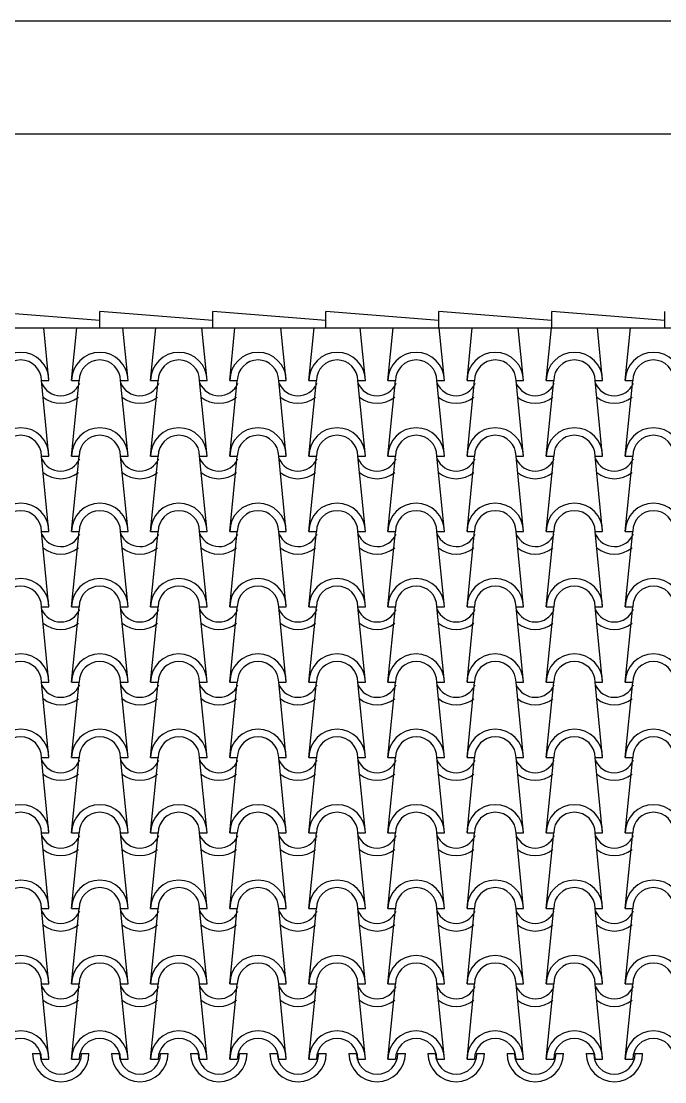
# Model space of a CAD drawing. Extents: x 3.3 to 78.4, y -0.4 to 40.7.
# Drawn here: x 64.922 to 66.631, y 37.384 to 40.198 of the extents above; entities that cross this region are included whole.
import ezdxf

# ---------------------------------------------------------------- set-up
doc = ezdxf.new("R2010")
doc.units = 0
doc.header["$MEASUREMENT"] = 0
for name, color, linetype in [('1', 1, 'CONTINUOUS'), ('2', 2, 'CONTINUOUS'), ('3', 3, 'CONTINUOUS'), ('A-DIM', 1, 'CONTINUOUS'), ('ALVENARIA', 7, 'CONTINUOUS'), ('COTAS', 1, 'CONTINUOUS')]:
    doc.layers.add(name, color=color, linetype=linetype)

msp = doc.modelspace()

# ---------------------------------------------------------------- linework, layer by layer
at = {"layer": '1'}
for p, q in [((65.131, 39.3839), (65.131, 39.4274)), ((65.431, 39.3839), (65.431, 39.4274)), ((65.731, 39.3839), (65.731, 39.4274)), ((66.031, 39.3839), (66.031, 39.4274)), ((66.331, 39.3839), (66.331, 39.4274)), ((66.631, 39.3839), (66.631, 39.4274)), ((64.231, 39.3839), (69.031, 39.3839))]:
    msp.add_line(p, q, dxfattribs=at)
at = {"layer": '2', "linetype": 'Continuous'}
for p, q in [((64.9959, 39.244), (64.9819, 39.3839)), ((65.0559, 39.244), (65.0698, 39.3839)), ((65.2059, 39.244), (65.1919, 39.3839)), ((65.2659, 39.244), (65.2798, 39.3839)), ((65.4159, 39.244), (65.4019, 39.3839)), ((65.4759, 39.244), (65.4898, 39.3839)), ((65.6259, 39.244), (65.6119, 39.3839)), ((65.6859, 39.244), (65.6998, 39.3839)), ((65.8359, 39.244), (65.8219, 39.3839)), ((65.8959, 39.244), (65.9098, 39.3839)), ((66.0459, 39.244), (66.0319, 39.3839)), ((66.1059, 39.244), (66.1198, 39.3839)), ((66.2559, 39.244), (66.2419, 39.3839)), ((66.3159, 39.244), (66.3298, 39.3839)), ((66.4659, 39.244), (66.4519, 39.3839)), ((66.5259, 39.244), (66.5398, 39.3839)), ((64.9759, 39.244), (64.9959, 39.244)), ((64.9959, 39.044), (64.9759, 39.244)), ((65.0559, 39.244), (65.0759, 39.244)), ((65.0559, 39.044), (65.0759, 39.244)), ((65.1859, 39.244), (65.2059, 39.244)), ((65.2059, 39.044), (65.1859, 39.244)), ((65.2659, 39.244), (65.2859, 39.244)), ((65.2659, 39.044), (65.2859, 39.244)), ((65.3959, 39.244), (65.4159, 39.244)), ((65.4159, 39.044), (65.3959, 39.244)), ((65.4759, 39.244), (65.4959, 39.244)), ((65.4759, 39.044), (65.4959, 39.244)), ((65.6059, 39.244), (65.6259, 39.244)), ((65.6259, 39.044), (65.6059, 39.244)), ((65.6859, 39.244), (65.7059, 39.244)), ((65.6859, 39.044), (65.7059, 39.244)), ((65.8159, 39.244), (65.8359, 39.244)), ((65.8359, 39.044), (65.8159, 39.244)), ((65.8959, 39.244), (65.9159, 39.244)), ((65.8959, 39.044), (65.9159, 39.244)), ((66.0259, 39.244), (66.0459, 39.244)), ((66.0459, 39.044), (66.0259, 39.244)), ((66.1059, 39.244), (66.1259, 39.244)), ((66.1059, 39.044), (66.1259, 39.244)), ((66.2359, 39.244), (66.2559, 39.244)), ((66.2559, 39.044), (66.2359, 39.244)), ((66.3159, 39.244), (66.3359, 39.244)), ((66.3159, 39.044), (66.3359, 39.244)), ((66.4459, 39.244), (66.4659, 39.244)), ((66.4659, 39.044), (66.4459, 39.244)), ((66.5259, 39.244), (66.5459, 39.244)), ((66.5259, 39.044), (66.5459, 39.244)), ((64.9759, 39.044), (64.9959, 39.044)), ((64.9959, 38.844), (64.9759, 39.044)), ((65.0559, 39.044), (65.0759, 39.044)), ((65.0559, 38.844), (65.0759, 39.044)), ((65.1859, 39.044), (65.2059, 39.044)), ((65.2059, 38.844), (65.1859, 39.044)), ((65.2659, 39.044), (65.2859, 39.044)), ((65.2659, 38.844), (65.2859, 39.044)), ((65.3959, 39.044), (65.4159, 39.044)), ((65.4159, 38.844), (65.3959, 39.044)), ((65.4759, 39.044), (65.4959, 39.044)), ((65.4759, 38.844), (65.4959, 39.044)), ((65.6059, 39.044), (65.6259, 39.044)), ((65.6259, 38.844), (65.6059, 39.044)), ((65.6859, 39.044), (65.7059, 39.044)), ((65.6859, 38.844), (65.7059, 39.044)), ((65.8159, 39.044), (65.8359, 39.044)), ((65.8359, 38.844), (65.8159, 39.044)), ((65.8959, 39.044), (65.9159, 39.044)), ((65.8959, 38.844), (65.9159, 39.044)), ((66.0259, 39.044), (66.0459, 39.044)), ((66.0459, 38.844), (66.0259, 39.044)), ((66.1059, 39.044), (66.1259, 39.044)), ((66.1059, 38.844), (66.1259, 39.044)), ((66.2359, 39.044), (66.2559, 39.044)), ((66.2559, 38.844), (66.2359, 39.044)), ((66.3159, 39.044), (66.3359, 39.044)), ((66.3159, 38.844), (66.3359, 39.044)), ((66.4459, 39.044), (66.4659, 39.044)), ((66.4659, 38.844), (66.4459, 39.044)), ((66.5259, 39.044), (66.5459, 39.044)), ((66.5259, 38.844), (66.5459, 39.044)), ((64.9759, 38.844), (64.9959, 38.844)), ((64.9959, 38.644), (64.9759, 38.844)), ((65.0559, 38.844), (65.0759, 38.844)), ((65.0559, 38.644), (65.0759, 38.844)), ((65.1859, 38.844), (65.2059, 38.844)), ((65.2059, 38.644), (65.1859, 38.844)), ((65.2659, 38.844), (65.2859, 38.844)), ((65.2659, 38.644), (65.2859, 38.844)), ((65.3959, 38.844), (65.4159, 38.844)), ((65.4159, 38.644), (65.3959, 38.844)), ((65.4759, 38.844), (65.4959, 38.844)), ((65.4759, 38.644), (65.4959, 38.844)), ((65.6059, 38.844), (65.6259, 38.844)), ((65.6259, 38.644), (65.6059, 38.844)), ((65.6859, 38.844), (65.7059, 38.844)), ((65.6859, 38.644), (65.7059, 38.844)), ((65.8159, 38.844), (65.8359, 38.844)), ((65.8359, 38.644), (65.8159, 38.844)), ((65.8959, 38.844), (65.9159, 38.844)), ((65.8959, 38.644), (65.9159, 38.844)), ((66.0259, 38.844), (66.0459, 38.844)), ((66.0459, 38.644), (66.0259, 38.844)), ((66.1059, 38.844), (66.1259, 38.844)), ((66.1059, 38.644), (66.1259, 38.844)), ((66.2359, 38.844), (66.2559, 38.844)), ((66.2559, 38.644), (66.2359, 38.844)), ((66.3159, 38.844), (66.3359, 38.844)), ((66.3159, 38.644), (66.3359, 38.844)), ((66.4459, 38.844), (66.4659, 38.844)), ((66.4659, 38.644), (66.4459, 38.844)), ((66.5259, 38.844), (66.5459, 38.844)), ((66.5259, 38.644), (66.5459, 38.844)), ((64.9759, 38.644), (64.9959, 38.644)), ((64.9959, 38.444), (64.9759, 38.644)), ((65.0559, 38.644), (65.0759, 38.644)), ((65.0559, 38.444), (65.0759, 38.644)), ((65.1859, 38.644), (65.2059, 38.644)), ((65.2059, 38.444), (65.1859, 38.644)), ((65.2659, 38.644), (65.2859, 38.644)), ((65.2659, 38.444), (65.2859, 38.644)), ((65.3959, 38.644), (65.4159, 38.644)), ((65.4159, 38.444), (65.3959, 38.644)), ((65.4759, 38.644), (65.4959, 38.644)), ((65.4759, 38.444), (65.4959, 38.644)), ((65.6059, 38.644), (65.6259, 38.644)), ((65.6259, 38.444), (65.6059, 38.644)), ((65.6859, 38.644), (65.7059, 38.644)), ((65.6859, 38.444), (65.7059, 38.644)), ((65.8159, 38.644), (65.8359, 38.644)), ((65.8359, 38.444), (65.8159, 38.644)), ((65.8959, 38.644), (65.9159, 38.644)), ((65.8959, 38.444), (65.9159, 38.644)), ((66.0259, 38.644), (66.0459, 38.644)), ((66.0459, 38.444), (66.0259, 38.644)), ((66.1059, 38.644), (66.1259, 38.644)), ((66.1059, 38.444), (66.1259, 38.644)), ((66.2359, 38.644), (66.2559, 38.644)), ((66.2559, 38.444), (66.2359, 38.644)), ((66.3159, 38.644), (66.3359, 38.644)), ((66.3159, 38.444), (66.3359, 38.644)), ((66.4459, 38.644), (66.4659, 38.644)), ((66.4659, 38.444), (66.4459, 38.644)), ((66.5259, 38.644), (66.5459, 38.644)), ((66.5259, 38.444), (66.5459, 38.644)), ((64.9959, 38.244), (64.9759, 38.444)), ((64.9759, 38.444), (64.9959, 38.444)), ((65.0559, 38.244), (65.0759, 38.444)), ((65.0559, 38.444), (65.0759, 38.444)), ((65.2059, 38.244), (65.1859, 38.444)), ((65.1859, 38.444), (65.2059, 38.444)), ((65.2659, 38.244), (65.2859, 38.444)), ((65.2659, 38.444), (65.2859, 38.444)), ((65.4159, 38.244), (65.3959, 38.444)), ((65.3959, 38.444), (65.4159, 38.444)), ((65.4759, 38.244), (65.4959, 38.444)), ((65.4759, 38.444), (65.4959, 38.444)), ((65.6259, 38.244), (65.6059, 38.444)), ((65.6059, 38.444), (65.6259, 38.444)), ((65.6859, 38.244), (65.7059, 38.444)), ((65.6859, 38.444), (65.7059, 38.444)), ((65.8359, 38.244), (65.8159, 38.444)), ((65.8159, 38.444), (65.8359, 38.444)), ((65.8959, 38.244), (65.9159, 38.444)), ((65.8959, 38.444), (65.9159, 38.444)), ((66.0459, 38.244), (66.0259, 38.444)), ((66.0259, 38.444), (66.0459, 38.444)), ((66.1059, 38.244), (66.1259, 38.444)), ((66.1059, 38.444), (66.1259, 38.444)), ((66.2559, 38.244), (66.2359, 38.444)), ((66.2359, 38.444), (66.2559, 38.444)), ((66.3159, 38.244), (66.3359, 38.444)), ((66.3159, 38.444), (66.3359, 38.444)), ((66.4659, 38.244), (66.4459, 38.444)), ((66.4459, 38.444), (66.4659, 38.444)), ((66.5259, 38.244), (66.5459, 38.444)), ((66.5259, 38.444), (66.5459, 38.444)), ((64.9759, 38.244), (64.9959, 38.244)), ((64.9959, 38.044), (64.9759, 38.244)), ((65.0559, 38.244), (65.0759, 38.244)), ((65.0559, 38.044), (65.0759, 38.244)), ((65.1859, 38.244), (65.2059, 38.244)), ((65.2059, 38.044), (65.1859, 38.244)), ((65.2659, 38.244), (65.2859, 38.244)), ((65.2659, 38.044), (65.2859, 38.244)), ((65.3959, 38.244), (65.4159, 38.244)), ((65.4159, 38.044), (65.3959, 38.244)), ((65.4759, 38.244), (65.4959, 38.244)), ((65.4759, 38.044), (65.4959, 38.244)), ((65.6059, 38.244), (65.6259, 38.244)), ((65.6259, 38.044), (65.6059, 38.244)), ((65.6859, 38.244), (65.7059, 38.244)), ((65.6859, 38.044), (65.7059, 38.244)), ((65.8159, 38.244), (65.8359, 38.244)), ((65.8359, 38.044), (65.8159, 38.244)), ((65.8959, 38.244), (65.9159, 38.244)), ((65.8959, 38.044), (65.9159, 38.244)), ((66.0259, 38.244), (66.0459, 38.244)), ((66.0459, 38.044), (66.0259, 38.244)), ((66.1059, 38.244), (66.1259, 38.244)), ((66.1059, 38.044), (66.1259, 38.244)), ((66.2359, 38.244), (66.2559, 38.244)), ((66.2559, 38.044), (66.2359, 38.244)), ((66.3159, 38.244), (66.3359, 38.244)), ((66.3159, 38.044), (66.3359, 38.244)), ((66.4459, 38.244), (66.4659, 38.244)), ((66.4659, 38.044), (66.4459, 38.244)), ((66.5259, 38.244), (66.5459, 38.244)), ((66.5259, 38.044), (66.5459, 38.244)), ((64.9959, 37.844), (64.9759, 38.044)), ((64.9759, 38.044), (64.9959, 38.044)), ((65.0559, 37.844), (65.0759, 38.044)), ((65.0559, 38.044), (65.0759, 38.044)), ((65.2059, 37.844), (65.1859, 38.044)), ((65.1859, 38.044), (65.2059, 38.044)), ((65.2659, 37.844), (65.2859, 38.044)), ((65.2659, 38.044), (65.2859, 38.044)), ((65.4159, 37.844), (65.3959, 38.044)), ((65.3959, 38.044), (65.4159, 38.044)), ((65.4759, 37.844), (65.4959, 38.044)), ((65.4759, 38.044), (65.4959, 38.044)), ((65.6259, 37.844), (65.6059, 38.044)), ((65.6059, 38.044), (65.6259, 38.044)), ((65.6859, 37.844), (65.7059, 38.044)), ((65.6859, 38.044), (65.7059, 38.044)), ((65.8359, 37.844), (65.8159, 38.044)), ((65.8159, 38.044), (65.8359, 38.044)), ((65.8959, 37.844), (65.9159, 38.044)), ((65.8959, 38.044), (65.9159, 38.044)), ((66.0459, 37.844), (66.0259, 38.044)), ((66.0259, 38.044), (66.0459, 38.044)), ((66.1059, 37.844), (66.1259, 38.044)), ((66.1059, 38.044), (66.1259, 38.044)), ((66.2559, 37.844), (66.2359, 38.044)), ((66.2359, 38.044), (66.2559, 38.044)), ((66.3159, 37.844), (66.3359, 38.044)), ((66.3159, 38.044), (66.3359, 38.044)), ((66.4659, 37.844), (66.4459, 38.044)), ((66.4459, 38.044), (66.4659, 38.044)), ((66.5259, 37.844), (66.5459, 38.044)), ((66.5259, 38.044), (66.5459, 38.044)), ((64.9759, 37.844), (64.9959, 37.844)), ((64.9959, 37.644), (64.9759, 37.844)), ((65.0559, 37.844), (65.0759, 37.844)), ((65.0559, 37.644), (65.0759, 37.844)), ((65.1859, 37.844), (65.2059, 37.844)), ((65.2059, 37.644), (65.1859, 37.844)), ((65.2659, 37.844), (65.2859, 37.844)), ((65.2659, 37.644), (65.2859, 37.844)), ((65.3959, 37.844), (65.4159, 37.844)), ((65.4159, 37.644), (65.3959, 37.844)), ((65.4759, 37.844), (65.4959, 37.844)), ((65.4759, 37.644), (65.4959, 37.844)), ((65.6059, 37.844), (65.6259, 37.844)), ((65.6259, 37.644), (65.6059, 37.844)), ((65.6859, 37.844), (65.7059, 37.844)), ((65.6859, 37.644), (65.7059, 37.844)), ((65.8159, 37.844), (65.8359, 37.844)), ((65.8359, 37.644), (65.8159, 37.844)), ((65.8959, 37.844), (65.9159, 37.844)), ((65.8959, 37.644), (65.9159, 37.844)), ((66.0259, 37.844), (66.0459, 37.844)), ((66.0459, 37.644), (66.0259, 37.844)), ((66.1059, 37.844), (66.1259, 37.844)), ((66.1059, 37.644), (66.1259, 37.844)), ((66.2359, 37.844), (66.2559, 37.844)), ((66.2559, 37.644), (66.2359, 37.844)), ((66.3159, 37.844), (66.3359, 37.844)), ((66.3159, 37.644), (66.3359, 37.844)), ((66.4459, 37.844), (66.4659, 37.844)), ((66.4659, 37.644), (66.4459, 37.844)), ((66.5259, 37.844), (66.5459, 37.844)), ((66.5259, 37.644), (66.5459, 37.844)), ((64.9759, 37.644), (64.9959, 37.644)), ((64.9959, 37.444), (64.9759, 37.644)), ((65.0559, 37.644), (65.0759, 37.644)), ((65.0559, 37.444), (65.0759, 37.644)), ((65.1859, 37.644), (65.2059, 37.644)), ((65.2059, 37.444), (65.1859, 37.644)), ((65.2659, 37.644), (65.2859, 37.644)), ((65.2659, 37.444), (65.2859, 37.644)), ((65.3959, 37.644), (65.4159, 37.644)), ((65.4159, 37.444), (65.3959, 37.644)), ((65.4759, 37.644), (65.4959, 37.644)), ((65.4759, 37.444), (65.4959, 37.644)), ((65.6059, 37.644), (65.6259, 37.644)), ((65.6259, 37.444), (65.6059, 37.644)), ((65.6859, 37.644), (65.7059, 37.644)), ((65.6859, 37.444), (65.7059, 37.644)), ((65.8159, 37.644), (65.8359, 37.644)), ((65.8359, 37.444), (65.8159, 37.644)), ((65.8959, 37.644), (65.9159, 37.644)), ((65.8959, 37.444), (65.9159, 37.644)), ((66.0259, 37.644), (66.0459, 37.644)), ((66.0459, 37.444), (66.0259, 37.644)), ((66.1059, 37.644), (66.1259, 37.644)), ((66.1059, 37.444), (66.1259, 37.644)), ((66.2359, 37.644), (66.2559, 37.644)), ((66.2559, 37.444), (66.2359, 37.644)), ((66.3159, 37.644), (66.3359, 37.644)), ((66.3159, 37.444), (66.3359, 37.644)), ((66.4459, 37.644), (66.4659, 37.644)), ((66.4659, 37.444), (66.4459, 37.644)), ((66.5259, 37.644), (66.5459, 37.644)), ((66.5259, 37.444), (66.5459, 37.644))]:
    msp.add_line(p, q, dxfattribs=at)
for centre, radius, start, end in [((64.9209, 39.244), 0.075, 0, 180), ((65.1309, 39.244), 0.075, 0, 180), ((65.3409, 39.244), 0.075, 0, 180), ((65.5509, 39.244), 0.075, 0, 180), ((65.7609, 39.244), 0.075, 0, 180), ((65.9709, 39.244), 0.075, 0, 180), ((66.1809, 39.244), 0.075, 0, 180), ((66.3909, 39.244), 0.075, 0, 180), ((66.6009, 39.244), 0.075, 0, 180), ((64.9209, 39.244), 0.055, 0, 180), ((65.1309, 39.244), 0.055, 0, 180), ((65.3409, 39.244), 0.055, 0, 180), ((65.5509, 39.244), 0.055, 0, 180), ((65.7609, 39.244), 0.055, 0, 180), ((65.9709, 39.244), 0.055, 0, 180), ((66.1809, 39.244), 0.055, 0, 180), ((66.3909, 39.244), 0.055, 0, 180), ((66.6009, 39.244), 0.055, 0, 180), ((65.0271, 39.2589), 0.055, 202.9571, 336.4825), ((65.2371, 39.2589), 0.055, 202.9571, 336.4825), ((65.4471, 39.2589), 0.055, 202.9571, 336.4825), ((65.6571, 39.2589), 0.055, 202.9571, 336.4825), ((65.8671, 39.2589), 0.055, 202.9571, 336.4825), ((66.0771, 39.2589), 0.055, 202.9571, 336.4825), ((66.2871, 39.2589), 0.055, 202.9571, 336.4825), ((66.4971, 39.2589), 0.055, 202.9571, 336.4825), ((65.0271, 39.2589), 0.075, 231.2546, 308.5723), ((65.2371, 39.2589), 0.075, 231.2546, 308.5723), ((65.4471, 39.2589), 0.075, 231.2546, 308.5723), ((65.6571, 39.2589), 0.075, 231.2546, 308.5723), ((65.8671, 39.2589), 0.075, 231.2546, 308.5723), ((66.0771, 39.2589), 0.075, 231.2546, 308.5723), ((66.2871, 39.2589), 0.075, 231.2546, 308.5723), ((66.4971, 39.2589), 0.075, 231.2546, 308.5723), ((64.9209, 39.044), 0.075, 0, 180), ((65.1309, 39.044), 0.075, 0, 180), ((65.3409, 39.044), 0.075, 0, 180), ((65.5509, 39.044), 0.075, 0, 180), ((65.7609, 39.044), 0.075, 0, 180), ((65.9709, 39.044), 0.075, 0, 180), ((66.1809, 39.044), 0.075, 0, 180), ((66.3909, 39.044), 0.075, 0, 180), ((66.6009, 39.044), 0.075, 0, 180), ((64.9209, 39.044), 0.055, 0, 180), ((65.1309, 39.044), 0.055, 0, 180), ((65.3409, 39.044), 0.055, 0, 180), ((65.5509, 39.044), 0.055, 0, 180), ((65.7609, 39.044), 0.055, 0, 180), ((65.9709, 39.044), 0.055, 0, 180), ((66.1809, 39.044), 0.055, 0, 180), ((66.3909, 39.044), 0.055, 0, 180), ((66.6009, 39.044), 0.055, 0, 180), ((65.0271, 39.0589), 0.055, 202.9571, 336.4825), ((65.2371, 39.0589), 0.055, 202.9571, 336.4825), ((65.4471, 39.0589), 0.055, 202.9571, 336.4825), ((65.6571, 39.0589), 0.055, 202.9571, 336.4825), ((65.8671, 39.0589), 0.055, 202.9571, 336.4825), ((66.0771, 39.0589), 0.055, 202.9571, 336.4825), ((66.2871, 39.0589), 0.055, 202.9571, 336.4825), ((66.4971, 39.0589), 0.055, 202.9571, 336.4825), ((65.0271, 39.0589), 0.075, 231.2546, 308.5723), ((65.2371, 39.0589), 0.075, 231.2546, 308.5723), ((65.4471, 39.0589), 0.075, 231.2546, 308.5723), ((65.6571, 39.0589), 0.075, 231.2546, 308.5723), ((65.8671, 39.0589), 0.075, 231.2546, 308.5723), ((66.0771, 39.0589), 0.075, 231.2546, 308.5723), ((66.2871, 39.0589), 0.075, 231.2546, 308.5723), ((66.4971, 39.0589), 0.075, 231.2546, 308.5723), ((64.9209, 38.844), 0.075, 0, 180), ((65.1309, 38.844), 0.075, 0, 180), ((65.3409, 38.844), 0.075, 0, 180), ((65.5509, 38.844), 0.075, 0, 180), ((65.7609, 38.844), 0.075, 0, 180), ((65.9709, 38.844), 0.075, 0, 180), ((66.1809, 38.844), 0.075, 0, 180), ((66.3909, 38.844), 0.075, 0, 180), ((66.6009, 38.844), 0.075, 0, 180), ((64.9209, 38.844), 0.055, 0, 180), ((65.1309, 38.844), 0.055, 0, 180), ((65.3409, 38.844), 0.055, 0, 180), ((65.5509, 38.844), 0.055, 0, 180), ((65.7609, 38.844), 0.055, 0, 180), ((65.9709, 38.844), 0.055, 0, 180), ((66.1809, 38.844), 0.055, 0, 180), ((66.3909, 38.844), 0.055, 0, 180), ((66.6009, 38.844), 0.055, 0, 180), ((65.0271, 38.8589), 0.055, 202.9571, 336.4825), ((65.2371, 38.8589), 0.055, 202.9571, 336.4825), ((65.4471, 38.8589), 0.055, 202.9571, 336.4825), ((65.6571, 38.8589), 0.055, 202.9571, 336.4825), ((65.8671, 38.8589), 0.055, 202.9571, 336.4825), ((66.0771, 38.8589), 0.055, 202.9571, 336.4825), ((66.2871, 38.8589), 0.055, 202.9571, 336.4825), ((66.4971, 38.8589), 0.055, 202.9571, 336.4825), ((65.0271, 38.8589), 0.075, 231.2546, 308.5723), ((65.2371, 38.8589), 0.075, 231.2546, 308.5723), ((65.4471, 38.8589), 0.075, 231.2546, 308.5723), ((65.6571, 38.8589), 0.075, 231.2546, 308.5723), ((65.8671, 38.8589), 0.075, 231.2546, 308.5723), ((66.0771, 38.8589), 0.075, 231.2546, 308.5723), ((66.2871, 38.8589), 0.075, 231.2546, 308.5723), ((66.4971, 38.8589), 0.075, 231.2546, 308.5723), ((64.9209, 38.644), 0.075, 0, 180), ((65.1309, 38.644), 0.075, 0, 180), ((65.3409, 38.644), 0.075, 0, 180), ((65.5509, 38.644), 0.075, 0, 180), ((65.7609, 38.644), 0.075, 0, 180), ((65.9709, 38.644), 0.075, 0, 180), ((66.1809, 38.644), 0.075, 0, 180), ((66.3909, 38.644), 0.075, 0, 180), ((66.6009, 38.644), 0.075, 0, 180), ((64.9209, 38.644), 0.055, 0, 180), ((65.1309, 38.644), 0.055, 0, 180), ((65.3409, 38.644), 0.055, 0, 180), ((65.5509, 38.644), 0.055, 0, 180), ((65.7609, 38.644), 0.055, 0, 180), ((65.9709, 38.644), 0.055, 0, 180), ((66.1809, 38.644), 0.055, 0, 180), ((66.3909, 38.644), 0.055, 0, 180), ((66.6009, 38.644), 0.055, 0, 180), ((65.0271, 38.6589), 0.055, 202.9571, 336.4825), ((65.2371, 38.6589), 0.055, 202.9571, 336.4825), ((65.4471, 38.6589), 0.055, 202.9571, 336.4825), ((65.6571, 38.6589), 0.055, 202.9571, 336.4825), ((65.8671, 38.6589), 0.055, 202.9571, 336.4825), ((66.0771, 38.6589), 0.055, 202.9571, 336.4825), ((66.2871, 38.6589), 0.055, 202.9571, 336.4825), ((66.4971, 38.6589), 0.055, 202.9571, 336.4825), ((65.0271, 38.6589), 0.075, 231.2546, 308.5723), ((65.2371, 38.6589), 0.075, 231.2546, 308.5723), ((65.4471, 38.6589), 0.075, 231.2546, 308.5723), ((65.6571, 38.6589), 0.075, 231.2546, 308.5723), ((65.8671, 38.6589), 0.075, 231.2546, 308.5723), ((66.0771, 38.6589), 0.075, 231.2546, 308.5723), ((66.2871, 38.6589), 0.075, 231.2546, 308.5723), ((66.4971, 38.6589), 0.075, 231.2546, 308.5723), ((64.9209, 38.444), 0.075, 0, 180), ((64.9209, 38.444), 0.055, 0, 180), ((65.1309, 38.444), 0.075, 0, 180), ((65.1309, 38.444), 0.055, 0, 180), ((65.3409, 38.444), 0.075, 0, 180), ((65.3409, 38.444), 0.055, 0, 180), ((65.5509, 38.444), 0.075, 0, 180), ((65.5509, 38.444), 0.055, 0, 180), ((65.7609, 38.444), 0.075, 0, 180), ((65.7609, 38.444), 0.055, 0, 180), ((65.9709, 38.444), 0.075, 0, 180), ((65.9709, 38.444), 0.055, 0, 180), ((66.1809, 38.444), 0.075, 0, 180), ((66.1809, 38.444), 0.055, 0, 180), ((66.3909, 38.444), 0.075, 0, 180), ((66.3909, 38.444), 0.055, 0, 180), ((66.6009, 38.444), 0.075, 0, 180), ((66.6009, 38.444), 0.055, 0, 180), ((65.0271, 38.4589), 0.055, 202.9571, 336.4825), ((65.2371, 38.4589), 0.055, 202.9571, 336.4825), ((65.4471, 38.4589), 0.055, 202.9571, 336.4825), ((65.6571, 38.4589), 0.055, 202.9571, 336.4825), ((65.8671, 38.4589), 0.055, 202.9571, 336.4825), ((66.0771, 38.4589), 0.055, 202.9571, 336.4825), ((66.2871, 38.4589), 0.055, 202.9571, 336.4825), ((66.4971, 38.4589), 0.055, 202.9571, 336.4825), ((65.0271, 38.4589), 0.075, 231.2546, 308.5723), ((65.2371, 38.4589), 0.075, 231.2546, 308.5723), ((65.4471, 38.4589), 0.075, 231.2546, 308.5723), ((65.6571, 38.4589), 0.075, 231.2546, 308.5723), ((65.8671, 38.4589), 0.075, 231.2546, 308.5723), ((66.0771, 38.4589), 0.075, 231.2546, 308.5723), ((66.2871, 38.4589), 0.075, 231.2546, 308.5723), ((66.4971, 38.4589), 0.075, 231.2546, 308.5723), ((64.9209, 38.244), 0.075, 0, 180), ((64.9209, 38.244), 0.055, 0, 180), ((65.1309, 38.244), 0.075, 0, 180), ((65.1309, 38.244), 0.055, 0, 180), ((65.3409, 38.244), 0.075, 0, 180), ((65.3409, 38.244), 0.055, 0, 180), ((65.5509, 38.244), 0.075, 0, 180), ((65.5509, 38.244), 0.055, 0, 180), ((65.7609, 38.244), 0.075, 0, 180), ((65.7609, 38.244), 0.055, 0, 180), ((65.9709, 38.244), 0.075, 0, 180), ((65.9709, 38.244), 0.055, 0, 180), ((66.1809, 38.244), 0.075, 0, 180), ((66.1809, 38.244), 0.055, 0, 180), ((66.3909, 38.244), 0.075, 0, 180), ((66.3909, 38.244), 0.055, 0, 180), ((66.6009, 38.244), 0.075, 0, 180), ((66.6009, 38.244), 0.055, 0, 180), ((65.0271, 38.2589), 0.055, 202.9571, 336.4825), ((65.2371, 38.2589), 0.055, 202.9571, 336.4825), ((65.4471, 38.2589), 0.055, 202.9571, 336.4825), ((65.6571, 38.2589), 0.055, 202.9571, 336.4825), ((65.8671, 38.2589), 0.055, 202.9571, 336.4825), ((66.0771, 38.2589), 0.055, 202.9571, 336.4825), ((66.2871, 38.2589), 0.055, 202.9571, 336.4825), ((66.4971, 38.2589), 0.055, 202.9571, 336.4825), ((65.0271, 38.2589), 0.075, 231.2546, 308.5723), ((65.2371, 38.2589), 0.075, 231.2546, 308.5723), ((65.4471, 38.2589), 0.075, 231.2546, 308.5723), ((65.6571, 38.2589), 0.075, 231.2546, 308.5723), ((65.8671, 38.2589), 0.075, 231.2546, 308.5723), ((66.0771, 38.2589), 0.075, 231.2546, 308.5723), ((66.2871, 38.2589), 0.075, 231.2546, 308.5723), ((66.4971, 38.2589), 0.075, 231.2546, 308.5723), ((64.9209, 38.044), 0.075, 0, 180), ((64.9209, 38.044), 0.055, 0, 180), ((65.1309, 38.044), 0.075, 0, 180), ((65.1309, 38.044), 0.055, 0, 180), ((65.3409, 38.044), 0.075, 0, 180), ((65.3409, 38.044), 0.055, 0, 180), ((65.5509, 38.044), 0.075, 0, 180), ((65.5509, 38.044), 0.055, 0, 180), ((65.7609, 38.044), 0.075, 0, 180), ((65.7609, 38.044), 0.055, 0, 180), ((65.9709, 38.044), 0.075, 0, 180), ((65.9709, 38.044), 0.055, 0, 180), ((66.1809, 38.044), 0.075, 0, 180), ((66.1809, 38.044), 0.055, 0, 180), ((66.3909, 38.044), 0.075, 0, 180), ((66.3909, 38.044), 0.055, 0, 180), ((66.6009, 38.044), 0.075, 0, 180), ((66.6009, 38.044), 0.055, 0, 180), ((65.0271, 38.0589), 0.055, 202.9571, 336.4825), ((65.2371, 38.0589), 0.055, 202.9571, 336.4825), ((65.4471, 38.0589), 0.055, 202.9571, 336.4825), ((65.6571, 38.0589), 0.055, 202.9571, 336.4825), ((65.8671, 38.0589), 0.055, 202.9571, 336.4825), ((66.0771, 38.0589), 0.055, 202.9571, 336.4825), ((66.2871, 38.0589), 0.055, 202.9571, 336.4825), ((66.4971, 38.0589), 0.055, 202.9571, 336.4825), ((65.0271, 38.0589), 0.075, 231.2546, 308.5723), ((65.2371, 38.0589), 0.075, 231.2546, 308.5723), ((65.4471, 38.0589), 0.075, 231.2546, 308.5723), ((65.6571, 38.0589), 0.075, 231.2546, 308.5723), ((65.8671, 38.0589), 0.075, 231.2546, 308.5723), ((66.0771, 38.0589), 0.075, 231.2546, 308.5723), ((66.2871, 38.0589), 0.075, 231.2546, 308.5723), ((66.4971, 38.0589), 0.075, 231.2546, 308.5723), ((64.9209, 37.844), 0.075, 0, 180), ((65.1309, 37.844), 0.075, 0, 180), ((65.3409, 37.844), 0.075, 0, 180), ((65.5509, 37.844), 0.075, 0, 180), ((65.7609, 37.844), 0.075, 0, 180), ((65.9709, 37.844), 0.075, 0, 180), ((66.1809, 37.844), 0.075, 0, 180), ((66.3909, 37.844), 0.075, 0, 180), ((66.6009, 37.844), 0.075, 0, 180), ((64.9209, 37.844), 0.055, 0, 180), ((65.1309, 37.844), 0.055, 0, 180), ((65.3409, 37.844), 0.055, 0, 180), ((65.5509, 37.844), 0.055, 0, 180), ((65.7609, 37.844), 0.055, 0, 180), ((65.9709, 37.844), 0.055, 0, 180), ((66.1809, 37.844), 0.055, 0, 180), ((66.3909, 37.844), 0.055, 0, 180), ((66.6009, 37.844), 0.055, 0, 180), ((65.0271, 37.8589), 0.055, 202.9571, 336.4825), ((65.2371, 37.8589), 0.055, 202.9571, 336.4825), ((65.4471, 37.8589), 0.055, 202.9571, 336.4825), ((65.6571, 37.8589), 0.055, 202.9571, 336.4825), ((65.8671, 37.8589), 0.055, 202.9571, 336.4825), ((66.0771, 37.8589), 0.055, 202.9571, 336.4825), ((66.2871, 37.8589), 0.055, 202.9571, 336.4825), ((66.4971, 37.8589), 0.055, 202.9571, 336.4825), ((65.0271, 37.8589), 0.075, 231.2546, 308.5723), ((65.2371, 37.8589), 0.075, 231.2546, 308.5723), ((65.4471, 37.8589), 0.075, 231.2546, 308.5723), ((65.6571, 37.8589), 0.075, 231.2546, 308.5723), ((65.8671, 37.8589), 0.075, 231.2546, 308.5723), ((66.0771, 37.8589), 0.075, 231.2546, 308.5723), ((66.2871, 37.8589), 0.075, 231.2546, 308.5723), ((66.4971, 37.8589), 0.075, 231.2546, 308.5723), ((64.9209, 37.644), 0.075, 0, 180), ((65.1309, 37.644), 0.075, 0, 180), ((65.3409, 37.644), 0.075, 0, 180), ((65.5509, 37.644), 0.075, 0, 180), ((65.7609, 37.644), 0.075, 0, 180), ((65.9709, 37.644), 0.075, 0, 180), ((66.1809, 37.644), 0.075, 0, 180), ((66.3909, 37.644), 0.075, 0, 180), ((66.6009, 37.644), 0.075, 0, 180), ((64.9209, 37.644), 0.055, 0, 180), ((65.1309, 37.644), 0.055, 0, 180), ((65.3409, 37.644), 0.055, 0, 180), ((65.5509, 37.644), 0.055, 0, 180), ((65.7609, 37.644), 0.055, 0, 180), ((65.9709, 37.644), 0.055, 0, 180), ((66.1809, 37.644), 0.055, 0, 180), ((66.3909, 37.644), 0.055, 0, 180), ((66.6009, 37.644), 0.055, 0, 180), ((65.0271, 37.6589), 0.055, 202.9571, 336.4825), ((65.2371, 37.6589), 0.055, 202.9571, 336.4825), ((65.4471, 37.6589), 0.055, 202.9571, 336.4825), ((65.6571, 37.6589), 0.055, 202.9571, 336.4825), ((65.8671, 37.6589), 0.055, 202.9571, 336.4825), ((66.0771, 37.6589), 0.055, 202.9571, 336.4825), ((66.2871, 37.6589), 0.055, 202.9571, 336.4825), ((66.4971, 37.6589), 0.055, 202.9571, 336.4825), ((65.0271, 37.6589), 0.075, 231.2546, 308.5723), ((65.2371, 37.6589), 0.075, 231.2546, 308.5723), ((65.4471, 37.6589), 0.075, 231.2546, 308.5723), ((65.6571, 37.6589), 0.075, 231.2546, 308.5723), ((65.8671, 37.6589), 0.075, 231.2546, 308.5723), ((66.0771, 37.6589), 0.075, 231.2546, 308.5723), ((66.2871, 37.6589), 0.075, 231.2546, 308.5723), ((66.4971, 37.6589), 0.075, 231.2546, 308.5723)]:
    msp.add_arc(centre, radius, start, end, dxfattribs=at)
at = {"layer": '3', "linetype": 'Continuous'}
for p, q in [((64.9521, 37.4589), (64.9721, 37.4589)), ((65.0821, 37.4589), (65.1021, 37.4589)), ((65.1621, 37.4589), (65.1821, 37.4589)), ((65.2921, 37.4589), (65.3121, 37.4589)), ((65.3721, 37.4589), (65.3921, 37.4589)), ((65.5021, 37.4589), (65.5221, 37.4589)), ((65.5821, 37.4589), (65.6021, 37.4589)), ((65.7121, 37.4589), (65.7321, 37.4589)), ((65.7921, 37.4589), (65.8121, 37.4589)), ((65.9221, 37.4589), (65.9421, 37.4589)), ((66.0021, 37.4589), (66.0221, 37.4589)), ((66.1321, 37.4589), (66.1521, 37.4589)), ((66.2121, 37.4589), (66.2321, 37.4589)), ((66.3421, 37.4589), (66.3621, 37.4589)), ((66.4221, 37.4589), (66.4421, 37.4589)), ((66.5521, 37.4589), (66.5721, 37.4589)), ((64.9759, 37.444), (64.9959, 37.444)), ((65.0559, 37.444), (65.0759, 37.444)), ((65.1859, 37.444), (65.2059, 37.444)), ((65.2659, 37.444), (65.2859, 37.444)), ((65.3959, 37.444), (65.4159, 37.444)), ((65.4759, 37.444), (65.4959, 37.444)), ((65.6059, 37.444), (65.6259, 37.444)), ((65.6859, 37.444), (65.7059, 37.444)), ((65.8159, 37.444), (65.8359, 37.444)), ((65.8959, 37.444), (65.9159, 37.444)), ((66.0259, 37.444), (66.0459, 37.444)), ((66.1059, 37.444), (66.1259, 37.444)), ((66.2359, 37.444), (66.2559, 37.444)), ((66.3159, 37.444), (66.3359, 37.444)), ((66.4459, 37.444), (66.4659, 37.444)), ((66.5259, 37.444), (66.5459, 37.444))]:
    msp.add_line(p, q, dxfattribs=at)
for centre, radius, start, end in [((64.9209, 37.444), 0.075, 0, 180), ((65.1309, 37.444), 0.075, 0, 180), ((65.3409, 37.444), 0.075, 0, 180), ((65.5509, 37.444), 0.075, 0, 180), ((65.7609, 37.444), 0.075, 0, 180), ((65.9709, 37.444), 0.075, 0, 180), ((66.1809, 37.444), 0.075, 0, 180), ((66.3909, 37.444), 0.075, 0, 180), ((66.6009, 37.444), 0.075, 0, 180), ((64.9209, 37.444), 0.055, 0, 180), ((65.1309, 37.444), 0.055, 0, 180), ((65.3409, 37.444), 0.055, 0, 180), ((65.5509, 37.444), 0.055, 0, 180), ((65.7609, 37.444), 0.055, 0, 180), ((65.9709, 37.444), 0.055, 0, 180), ((66.1809, 37.444), 0.055, 0, 180), ((66.3909, 37.444), 0.055, 0, 180), ((66.6009, 37.444), 0.055, 0, 180), ((65.0271, 37.4589), 0.075, 180, 0), ((65.0271, 37.4589), 0.055, 180, 0), ((65.2371, 37.4589), 0.075, 180, 0), ((65.2371, 37.4589), 0.055, 180, 0), ((65.4471, 37.4589), 0.075, 180, 0), ((65.4471, 37.4589), 0.055, 180, 0), ((65.6571, 37.4589), 0.075, 180, 0), ((65.6571, 37.4589), 0.055, 180, 0), ((65.8671, 37.4589), 0.075, 180, 0), ((65.8671, 37.4589), 0.055, 180, 0), ((66.0771, 37.4589), 0.075, 180, 0), ((66.0771, 37.4589), 0.055, 180, 0), ((66.2871, 37.4589), 0.075, 180, 0), ((66.2871, 37.4589), 0.055, 180, 0), ((66.4971, 37.4589), 0.075, 180, 0), ((66.4971, 37.4589), 0.055, 180, 0)]:
    msp.add_arc(centre, radius, start, end, dxfattribs=at)
at = {"layer": 'A-DIM'}
for p, q in [((65.131, 39.4039), (64.831, 39.4274)), ((65.431, 39.4039), (65.131, 39.4274)), ((65.731, 39.4039), (65.431, 39.4274)), ((66.031, 39.4039), (65.731, 39.4274)), ((66.331, 39.4039), (66.031, 39.4274)), ((66.631, 39.4039), (66.331, 39.4274))]:
    msp.add_line(p, q, dxfattribs=at)
at = {"layer": 'ALVENARIA'}
msp.add_line((78.1353, 39.8976), (38.02, 39.8976), dxfattribs=at)
at = {"layer": 'COTAS'}
msp.add_line((78.4353, 40.1976), (37.72, 40.1976), dxfattribs=at)

doc.saveas('drawing.dxf')
